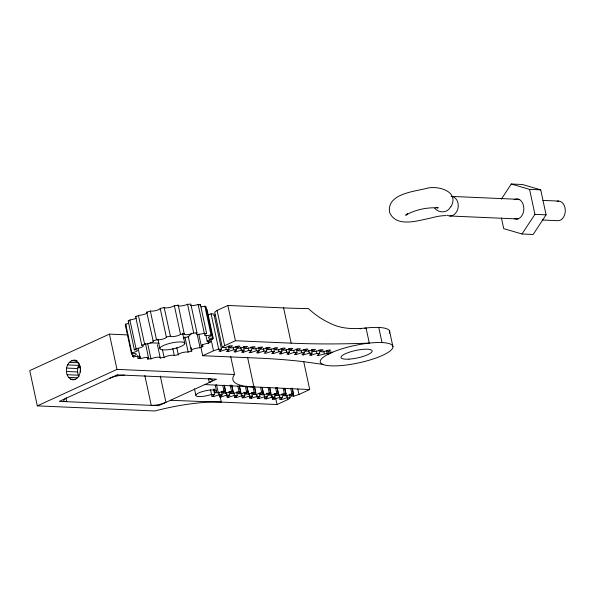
<?xml version="1.0" encoding="UTF-8"?>
<svg xmlns="http://www.w3.org/2000/svg" width="595" height="595" viewBox="0 0 595 595"><rect width="100%" height="100%" fill="white"/><g stroke="black" fill="none" stroke-linecap="round" stroke-linejoin="round"><path stroke-width="0.89" d="M73.802 360.258C83.077 362.043 82.348 378.889 72.962 379.878C62.52 377.877 65.197 357.922 76.376 360.369M78.986 376.538C76.889 372.782 77.105 367.688 79.514 364.118M131.577 351.734L132.536 356.219L133.221 356.018A5.31 1.272 -12.1 0 0 136.315 354.077A5.31 1.272 -12.1 0 0 132.254 353.75L131.532 353.869L125.374 325.153L125.679 324.096L126.408 323.955A5.31 1.272 -12.1 0 0 128.721 323.308M131.532 353.869L131.837 352.813L125.679 324.096M209.715 339.343L210.295 342.036L209.656 342.08A5.31 1.272 -12.1 0 1 207.402 341.113A5.31 1.272 -12.1 0 1 212.103 339.187L212.824 339.046L213.129 337.982L206.971 309.266L206.257 309.385M450.928 206.874C460.002 190.898 436.916 184.874 425.44 188.675C413.28 191.605 386.572 194.201 389.591 212.326C396.091 228.242 418.873 220.358 431.234 217.949C436.105 216.565 441.133 215.598 446.213 215.591M501.347 199.124L511.291 184.019L522.44 184.502L540.721 189.85L546.076 214.84L533.15 234.475L522.001 233.991L503.72 228.636L501.421 217.934M522.001 233.991L534.927 214.349L529.572 189.366L511.291 184.019M146.727 312.137L147.002 312.249A5.31 1.272 -12.1 0 1 145.083 314.086A5.31 1.272 -12.1 0 1 138.97 315.313L135.63 316.577L141.788 345.301L145.128 344.029A5.31 1.272 -12.1 0 0 151.234 342.809A5.31 1.272 -12.1 0 0 153.16 340.965L146.727 312.137L150.684 311.066A5.31 1.272 -12.1 0 0 156.411 310.441A5.31 1.272 -12.1 0 0 160.204 308.478L164.265 307.555A5.31 1.272 -12.1 0 0 168.921 307.615A5.31 1.272 -12.1 0 0 174.119 305.763L178.076 305.22A5.31 1.272 -12.1 0 0 181.103 305.942A5.31 1.272 -12.1 0 0 187.083 304.424L190.824 304.09L196.982 332.813L196.61 333.044A5.31 1.272 -12.1 0 0 197.637 334.345A5.31 1.272 -12.1 0 0 203.683 333.349L206.621 333.475L200.463 304.752L197.525 304.633A5.31 1.272 -12.1 0 1 190.512 305.495M191.01 347.413L191.776 351.005L187.827 352.076A5.31 1.272 -12.1 0 0 182.092 352.694A5.31 1.272 -12.1 0 0 178.307 354.657L174.238 355.579A5.31 1.272 -12.1 0 0 169.582 355.527A5.31 1.272 -12.1 0 0 164.384 357.379L160.427 357.922A5.31 1.272 -12.1 0 0 157.407 357.201A5.31 1.272 -12.1 0 0 151.42 358.711L147.679 359.045L147.292 357.253M178.217 305.012L184.234 333.936A5.31 1.272 -12.1 0 0 187.254 334.658A5.31 1.272 -12.1 0 0 193.241 333.141L196.982 332.813M191.501 333.222L188.6 336.651L183.282 338.101M406.623 214.951L407.538 213.873M184.368 333.728L180.278 334.479A5.31 1.272 -12.1 0 1 175.079 336.331A5.31 1.272 -12.1 0 1 170.423 336.279L164.153 307.399M407.411 213.798L405.664 215.189C415.407 209.596 427.031 207.276 438.203 207.826L436.157 207.291M131.837 352.813L132.559 352.671A5.31 1.272 -12.1 0 0 137.267 350.745A5.31 1.272 -12.1 0 0 135.013 349.778L134.373 349.823L128.215 321.099L130.536 319.79A5.31 1.272 -12.1 0 0 136.292 318.109M134.373 349.823L136.694 348.506A5.31 1.272 -12.1 0 0 142.45 346.833A5.31 1.272 -12.1 0 0 142.272 345.338L141.788 345.301M389.316 333.17A37.15 8.925 -12.1 0 0 366.051 327.994C354.047 329.154 341.664 329.065 330.649 323.524C322.453 319.842 314.971 314.681 308.396 308.574L304.789 308.53A520.469 125.032 -12.1 0 1 283.614 307.898L227.87 305.466L217.101 310.397L214.736 312.182L222.299 347.45L225.126 347.577L230.808 345.747L232.452 345.814L229.849 347.778L229.462 345.97M202.493 344.765L202.88 346.558L202.389 346.521A5.31 1.272 -12.1 0 1 202.218 345.026A5.31 1.272 -12.1 0 1 207.967 343.352L210.295 342.036M222.299 347.45L224.657 345.665L235.427 340.734L291.171 343.159A520.469 125.032 -12.1 0 0 365.799 343.241L369.294 343.107A37.15 8.925 -12.1 0 1 382.89 355.2A37.15 8.925 -12.1 0 1 323.13 364.527L322.111 364.066A37.15 8.925 -12.1 0 1 328.656 353.995L332.642 352.166A37.15 8.925 -12.1 0 1 367.42 343.322L369.294 343.107L366.051 327.994L364.809 328.135M207.662 314.956L211.106 313.848L213.925 313.967L221.489 349.235L218.886 351.199L220.529 351.273L226.219 349.443L229.038 349.562L228.264 345.948M229.038 349.562L226.442 351.526L228.086 351.6L233.768 349.771L236.594 349.897L235.813 346.275M237.011 346.297L237.398 348.105L240.001 346.141L238.357 346.074L232.675 347.904L229.849 347.778M236.594 349.897L233.991 351.861L235.635 351.928L241.317 350.098L244.143 350.224L243.37 346.602M244.567 346.625L244.954 348.439L247.55 346.476L245.906 346.402L240.224 348.231L237.398 348.105M244.143 350.224L241.54 352.188L243.184 352.255L248.874 350.425L251.692 350.552L250.919 346.937M252.116 346.959L252.503 348.767L255.106 346.803L253.463 346.729L247.78 348.558L244.954 348.439M251.692 350.552L249.097 352.515L250.74 352.59L256.423 350.76L259.249 350.879L258.468 347.264M259.665 347.287L260.052 349.094L262.655 347.13L261.012 347.056L255.329 348.886L252.503 348.767M259.249 350.879L256.646 352.842L258.289 352.917L263.972 351.087L266.798 351.206L266.024 347.592M267.222 347.614L267.609 349.421L270.204 347.458L268.561 347.391L262.878 349.22L260.052 349.094M266.798 351.206L264.195 353.17L265.839 353.244L271.528 351.414L274.347 351.541L273.767 348.826M210.511 389.866L212.036 396.486L214.631 394.522L213.471 389.093M274.771 347.941L275.158 349.748L277.761 347.785L276.117 347.718L270.428 349.548L267.609 349.421M274.347 351.541L271.751 353.497L273.395 353.571L279.077 351.742L281.904 351.868L281.123 348.246M222.604 391.257L222.991 393.064L225.594 391.101L224.427 385.672M219.005 394.098L219.585 396.813L222.188 394.849L221.407 391.235M282.32 348.268L282.707 350.083L285.31 348.12L283.666 348.045L277.984 349.875L275.158 349.748M281.904 351.868L279.3 353.832L280.944 353.899L286.626 352.069L289.453 352.195L288.679 348.581M230.153 391.584L230.548 393.392L233.143 391.428L231.79 385.099M226.554 394.433L227.134 397.14L229.737 395.177L228.963 391.562M289.877 348.603L290.263 350.41L292.859 348.447L291.215 348.373L285.533 350.202L282.707 350.083M289.453 352.195L286.85 354.159L288.493 354.226L294.183 352.404L297.002 352.523L296.228 348.908M237.71 391.912L238.097 393.719L240.692 391.755L239.339 385.426M234.304 395.66L234.69 397.467L237.286 395.511L236.513 391.889M297.426 348.93L297.812 350.738L300.416 348.774L298.772 348.7L293.082 350.529L290.263 350.41M297.002 352.523L294.406 354.486L296.05 354.561L301.732 352.731L304.558 352.85L303.8 349.31M245.259 392.239L245.646 394.054L248.249 392.09L247.081 386.661M241.659 395.087L242.239 397.802L244.843 395.839L244.062 392.217M304.982 349.295L305.361 351.065L307.965 349.101L306.321 349.034L300.639 350.857L297.812 350.738M304.558 352.85L301.955 354.813L303.599 354.888L309.281 353.058L312.107 353.177L311.356 349.689M252.808 392.574L253.202 394.381L255.798 392.417L254.638 386.988M249.402 396.322L249.788 398.129L252.392 396.166L251.618 392.551M312.539 349.637L312.918 351.392L315.514 349.429L313.87 349.362L308.188 351.191L305.361 351.065M312.107 353.177L309.504 355.141L311.148 355.215L316.838 353.385L319.656 353.512L318.89 349.927M260.365 392.901L260.751 394.708L263.347 392.745L262.187 387.315M256.757 395.742L257.345 398.457L259.941 396.493L259.167 392.879M320.095 349.979L320.467 351.719L323.07 349.763L321.426 349.689L315.737 351.519L312.918 351.392M319.656 353.512L317.061 355.475C321.077 355.512 324.721 352.872 328.886 353.876M267.914 393.228L268.3 395.035L270.904 393.072L269.736 387.65M264.507 396.977L264.894 398.784L267.497 396.82L266.716 393.206M327.629 350.247L328.016 352.054L330.619 350.091L328.976 350.016L323.293 351.846L320.467 351.719M275.463 393.555L275.857 395.363L278.453 393.399L277.292 387.977M271.863 396.404L272.443 399.111L275.046 397.148L274.273 393.533M283.019 393.883L283.406 395.69L286.002 393.734L284.841 388.304M279.412 396.731L280 399.446L282.595 397.482L281.822 393.86M290.568 394.217L290.955 396.025L293.558 394.061L292.39 388.632M170.475 400.279L200.099 401.461A520.469 125.032 -12.1 0 1 221.273 402.094L277.017 404.526L287.787 399.595L290.144 397.81L289.371 394.188M147.679 359.045L148.051 358.815A5.31 1.272 -12.1 0 0 147.032 357.513A5.31 1.272 -12.1 0 0 140.985 358.51L138.04 358.383L137.467 355.691M214.341 389.108L215.115 392.722L215.665 392.41A10.613 2.551 -12.1 0 0 207.581 390.38A10.613 2.551 -12.1 0 0 195.926 395.72A10.613 2.551 -12.1 0 0 210.689 394.686L214.631 394.522M127.94 334.925L109.421 334.122L29.75 370.596L37.314 405.864L154.879 410.981A71.876 17.27 -12.1 0 1 172.669 406.861L178.641 405.738A71.876 17.27 -12.1 0 1 221.273 402.094L219.719 394.864M37.314 405.864L116.984 369.391L234.556 374.508L230.674 356.42M191.776 351.005L191.501 350.894A5.31 1.272 -12.1 0 1 193.427 349.049A5.31 1.272 -12.1 0 1 199.533 347.83L202.88 346.558M200.984 347.569L202.731 355.706L213.501 350.775L218.662 349.116L221.489 349.235M328.812 353.876L330.567 353.073A2.7 0.647 -12.1 0 0 330.842 352.173M290.955 396.025L293.781 396.144L298.943 394.485L309.712 389.554L303.703 361.522M199.905 304.982L200.463 304.752M138.04 358.383L138.605 358.153A5.31 1.272 -12.1 0 0 139.699 356.427A5.31 1.272 -12.1 0 0 134.329 356.784L133.615 356.963L132.536 356.219M206.621 333.475L206.056 333.698A5.31 1.272 -12.1 0 0 204.963 335.431A5.31 1.272 -12.1 0 0 210.34 335.074L211.047 334.888L212.125 335.639L211.441 335.833A5.31 1.272 -12.1 0 0 208.354 337.782A5.31 1.272 -12.1 0 0 212.415 338.101L213.129 337.982M213.784 315.744L215.405 315.216M152.885 340.853L156.842 339.782A5.31 1.272 -12.1 0 0 162.569 339.157A5.31 1.272 -12.1 0 0 166.362 337.194L160.174 308.299M215.115 392.722L218.268 392.856L223.951 391.027L225.594 391.101M212.036 396.486L213.679 396.56L219.362 394.73L222.188 394.849M222.991 393.064L225.817 393.191L231.5 391.361L233.143 391.428M219.585 396.813L221.228 396.887L226.911 395.058L229.737 395.177M230.548 393.392L233.366 393.518L239.056 391.688L240.692 391.755M227.134 397.14L228.778 397.215L234.46 395.385L237.286 395.511M238.097 393.719L240.923 393.845L246.605 392.016L248.249 392.09M234.69 397.467L236.334 397.542L242.016 395.712L244.843 395.839M245.646 394.054L248.472 394.173L254.154 392.343L255.798 392.417M252.392 396.166L249.565 396.039L243.883 397.869L242.239 397.802M253.202 394.381L256.021 394.5L261.711 392.67L263.347 392.745M249.788 398.129L251.432 398.196L257.114 396.374L259.941 396.493M260.751 394.708L263.578 394.827L269.26 393.005L270.904 393.072M257.345 398.457L258.989 398.531L264.671 396.701L267.497 396.82M268.3 395.035L271.127 395.162L276.809 393.332L278.453 393.399M264.894 398.784L266.538 398.858L272.22 397.029L275.046 397.148M275.857 395.363L278.676 395.489L284.365 393.659L286.002 393.734M272.443 399.111L274.087 399.186L279.769 397.356L282.595 397.482M283.406 395.69L286.232 395.816L291.914 393.987L293.558 394.061M280 399.446L281.643 399.513L287.325 397.683L290.144 397.81M205.282 307.117L205.967 306.916L212.824 339.046M205.967 306.916L204.888 306.172L204.182 306.351A5.31 1.272 -12.1 0 1 201.021 306.849M166.332 337.023L170.304 336.123M125.374 325.153L126.095 325.034M128.215 321.099L128.855 321.055M529.572 189.366L540.721 189.85M519.785 199.385L451.203 196.402A9.929 7.787 -83.9 0 1 453.806 197.101A9.788 7.668 -83.9 0 1 456.871 211.389A9.929 7.787 -83.9 0 1 447.217 215.293M542.952 200.396L558.705 201.08M534.927 214.349L546.076 214.84M449.82 216L518.156 218.975M542.164 220.016L557.865 220.7A9.817 7.006 -87.5 0 0 565.287 210.042A9.817 7.006 -87.5 0 0 557.076 201.274M149.962 342.794L159.177 343.196M328.016 352.054L332.456 352.247M202.731 355.706L258.475 358.13A520.469 125.032 -12.1 0 1 303.338 361.641L322.817 364.385M71.385 360.749L77.387 361.009M69.206 362.362L78.637 362.772M67.532 364.906L78.681 365.389M77.789 367.227L80.578 367.346M66.566 368.074L77.714 368.558M66.417 371.481L77.566 371.964M67.109 374.716L78.257 375.2M68.559 377.394L77.997 377.803M204.747 384.586L309.712 389.554M70.589 379.186L75.736 379.409M135.63 316.577L136.114 316.614A5.31 1.272 -12.1 0 1 136.56 316.696M436.269 207.372L437.868 207.886M389.561 330.984L392.945 346.781M378.77 327.458L382.005 342.571M326.439 350.254L327.213 353.839A2.7 0.647 -12.1 0 0 330.567 353.073M323.806 351.005L324.387 353.713M318.325 353.787L318.704 355.542M316.272 350.767L316.838 353.385M310.761 353.4L311.148 355.215M308.716 350.425L309.281 353.058M303.219 353.11L303.599 354.888M301.159 350.076L301.732 352.731M295.663 352.746L296.05 354.561M293.789 350.589L294.183 352.404M283.614 307.898L291.171 343.159M297.783 389.056L298.943 394.485M288.106 352.418L288.493 354.226M286.046 349.362L286.626 352.069M292.033 388.007L293.781 396.144M290.747 388.565L291.914 393.987M280.557 352.091L280.944 353.899M278.691 349.934L279.077 351.742M287.207 396.88L287.787 399.595M286.745 394.976L287.325 397.683M284.678 388.58L286.232 395.816M283.198 388.23L284.365 393.659M273.008 351.764L273.395 353.571M270.941 348.7L271.528 351.414M281.249 397.705L281.643 399.513M279.189 394.641L279.769 397.356M276.935 387.352L278.676 395.489M275.649 387.903L276.809 393.332M275.656 398.189L277.017 404.526M263.392 348.373L263.972 351.087M273.7 397.378L274.087 399.186M271.833 395.221L272.22 397.029M269.773 388.832L271.127 395.162M268.092 387.576L269.26 393.005M257.903 351.11L258.289 352.917M255.843 348.045L256.423 350.76M266.151 397.051L266.538 398.858M264.091 393.987L264.671 396.701M262.023 387.598L263.578 394.827M260.543 387.248L261.711 392.67M250.354 350.775L250.74 352.59M248.286 347.718L248.874 350.425M258.594 396.724L258.989 398.531M256.728 394.559L257.114 396.374M254.474 387.271L256.021 394.5M247.572 357.283L253.968 387.129A71.876 17.27 -12.1 0 1 233.262 380.733L232.824 379.32A71.876 17.27 -12.1 0 1 234.556 374.508M252.994 386.921L254.154 392.343M242.797 350.448L243.184 352.255M240.737 347.383L241.317 350.098M251.045 396.389L251.432 398.196M248.985 393.332L249.565 396.039M246.724 386.036L248.472 394.173M245.438 386.586L246.605 392.016M227.87 305.466L235.427 340.734M235.248 350.12L235.635 351.928M233.188 347.056L233.768 349.771M241.436 392.998L242.016 395.712M239.562 387.516L240.923 393.845M237.888 386.259L239.056 391.688M227.699 349.793L228.086 351.6M225.825 347.636L226.219 349.443M235.94 395.735L236.334 397.542M217.101 310.397L224.657 345.665M233.88 392.67L234.46 395.385M231.819 386.281L233.366 393.518M230.146 385.024L231.5 391.361M220.143 349.466L220.529 351.273M211.106 313.848L218.662 349.116M228.391 395.407L228.778 397.215M226.331 392.343L226.911 395.058M224.07 385.047L225.817 393.191M222.79 385.605L223.951 391.027M204.888 306.172L211.047 334.888M210.98 339.024L213.501 350.775M220.842 395.08L221.228 396.887M208.265 341.485L208.644 343.278M218.782 392.016L219.362 394.73M216.52 384.72L218.268 392.856M205.9 335.268L207.246 341.545M198.135 304.409L204.293 333.126M215.197 385.024L216.558 391.354M213.285 394.745L213.679 396.56M208.503 378.896L209.284 382.511A10.613 2.551 -12.1 0 0 209.113 378.866M198.812 334.316L201.311 345.978M197.198 334.375L200.084 347.837M187.529 304.194L193.687 332.91M188.184 336.175L191.263 350.537M184.904 336.904L188.176 352.166M184.807 343.382A12.74 3.057 -12.1 0 0 165.975 344.52A12.74 3.057 -12.1 0 0 166.221 349.882A12.74 3.057 -12.1 0 0 184.807 343.382L182.643 333.304A12.74 3.057 -12.1 0 1 182.509 333.817M194.468 388.803L195.829 395.132M174.342 305.54L180.501 334.264M176.789 347.659L178.329 354.836M172.818 348.558L174.357 355.736M162.428 349.518L164.161 357.595M157.876 339.239L159.862 348.477M150.334 310.977L156.485 339.693M157.407 344.669L160.293 358.13M160.315 376.129L165.938 402.354A10.613 2.551 -12.1 0 1 151.242 405.359L144.845 375.519M147.709 343.687L150.981 358.949M145.515 343.754L148.594 358.116M138.419 315.305L144.578 344.022M138.256 348.856L140.368 358.726M129.859 319.857L136.017 348.573M133.235 355.17L133.615 356.963M109.421 334.122L116.984 369.391M66.015 398.07L66.789 401.685A10.613 2.551 -12.1 0 1 66.625 398.033M360.027 328.79A37.15 8.925 -12.1 0 1 361.425 328.581M109.963 378.189A10.613 2.551 -12.1 0 1 124.667 375.192M78.205 362.742A9.602 6.85 -87.5 0 1 80.206 372.061M514.058 199.704A10.085 7.192 -87.5 0 1 523.845 208.562A10.085 7.192 -87.5 0 1 514.251 218.603M450.564 206.77A9.817 9.104 40.3 0 1 434.714 208.243M117.23 374.865L59.359 401.357L158.672 405.686L216.55 379.186L117.23 374.865M348.938 359.149A15.924 3.823 -12.1 0 0 372.173 351.02A15.924 3.823 -12.1 0 0 348.633 352.448A15.924 3.823 -12.1 0 0 348.938 359.149"/></g></svg>
